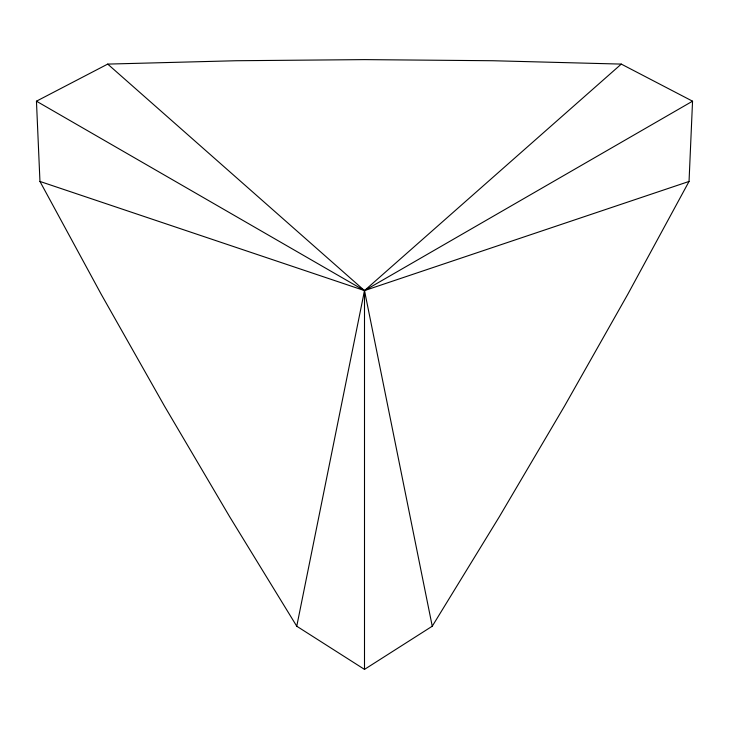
<?xml version="1.0" encoding="UTF-8"?>
<svg xmlns="http://www.w3.org/2000/svg" width="729" height="729" viewBox="0 0 729 729"><rect width="100%" height="100%" fill="white"/><g stroke="black" fill="none" stroke-linecap="round" stroke-linejoin="round"><path stroke-width="1.09" d="M689.042 181.448L692.55 101.185L621.29 64.097L492.922 60.735L364.5 59.614L236.078 60.735L107.71 64.097L36.45 101.185L39.958 181.448L101.222 294.297L164.472 406.08L229.653 516.733L296.749 626.22L364.5 669.386L432.251 626.22L499.347 516.733L564.528 406.08L627.778 294.297L689.042 181.448L364.5 290.589L39.958 181.448M296.749 626.22L364.5 290.589L621.29 64.097M36.45 101.185L364.5 290.589L692.55 101.185M107.71 64.097L364.5 290.589L432.251 626.22M364.5 290.589L364.5 669.386"/></g></svg>
